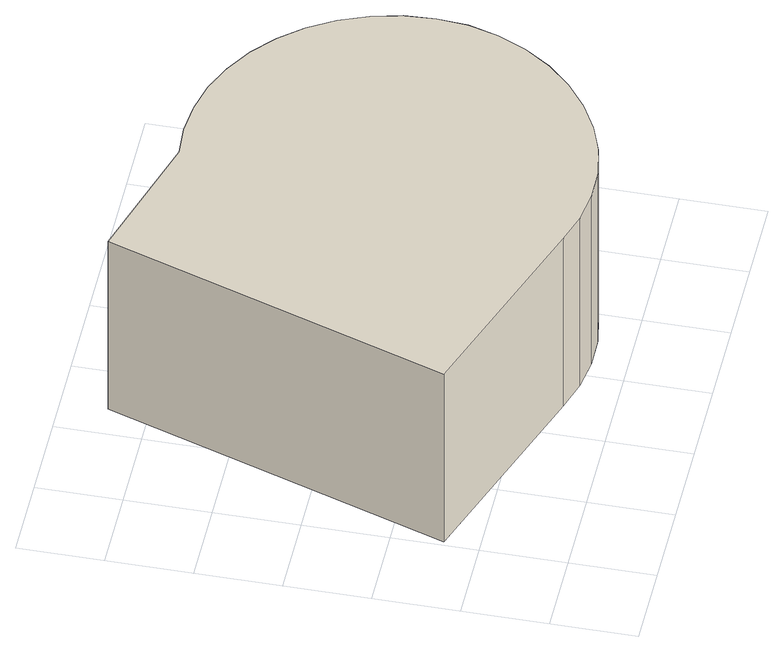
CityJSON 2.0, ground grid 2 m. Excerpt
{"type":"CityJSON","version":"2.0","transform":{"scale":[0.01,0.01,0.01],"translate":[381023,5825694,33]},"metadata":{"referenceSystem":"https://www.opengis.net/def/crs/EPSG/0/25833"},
"CityObjects":{
"building1":{"type":"Building","attributes":{"Gemeindeschluessel":"11000012","BezugspunktDach":"2200","function":"31001_2523","measuredHeight":5.03,"storeysAboveGround":1},"address":[{"country":"Germany","locality":"Berlin","thoroughfareNumber":"103 (17)","thoroughfareName":"Schwarzer Weg"}],"geometry":[{"type":"Solid","lod":"1","boundaries":[[[[0,1,2,3,4,5,6,7,8,9,10,11,12,13,14,15,16,17,18,19,20,21,22,23,24,25]],[[26,27,28,29,30,31,32,33,34,35,36,37,38,39,40,41,42,43,44,45,46,47,48,49,50,51]],[[26,51,25,24]],[[27,26,24,23]],[[28,27,23,22]],[[29,28,22,21]],[[30,29,21,20]],[[31,30,20,19]],[[32,31,19,18]],[[33,32,18,17]],[[34,33,17,16]],[[35,34,16,15]],[[36,35,15,14]],[[37,36,14,13]],[[38,37,13,12]],[[39,38,12,11]],[[40,39,11,10]],[[41,40,10,9]],[[42,41,9,8]],[[43,42,8,7]],[[44,43,7,6]],[[45,44,6,5]],[[46,45,5,4]],[[47,46,4,3]],[[48,47,3,2]],[[49,48,2,1]],[[50,49,1,0]],[[51,50,0,25]]]]}]}
},
"vertices":[
[496,114,512],[567,92,512],[641,82,512],[715,83,512],[789,97,512],[859,122,512],[924,158,512],[983,204,512],[1034,258,512],[1076,320,512],[1107,387,512],[1127,459,512],[1133,532,512],[1128,605,512],[1111,677,512],[1084,745,512],[1046,808,512],[999,864,512],[944,912,512],[881,951,512],[814,980,512],[743,997,512],[670,1004,512],[597,999,512],[282,1093,512],[12,283,512],[282,1093,9],[597,999,9],[670,1004,9],[743,997,9],[814,980,9],[881,951,9],[944,912,9],[999,864,9],[1046,808,9],[1084,745,9],[1111,677,9],[1128,605,9],[1133,532,9],[1127,459,9],[1107,387,9],[1076,320,9],[1034,258,9],[983,204,9],[924,158,9],[859,122,9],[789,97,9],[715,83,9],[641,82,9],[567,92,9],[496,114,9],[12,283,9]
]}
